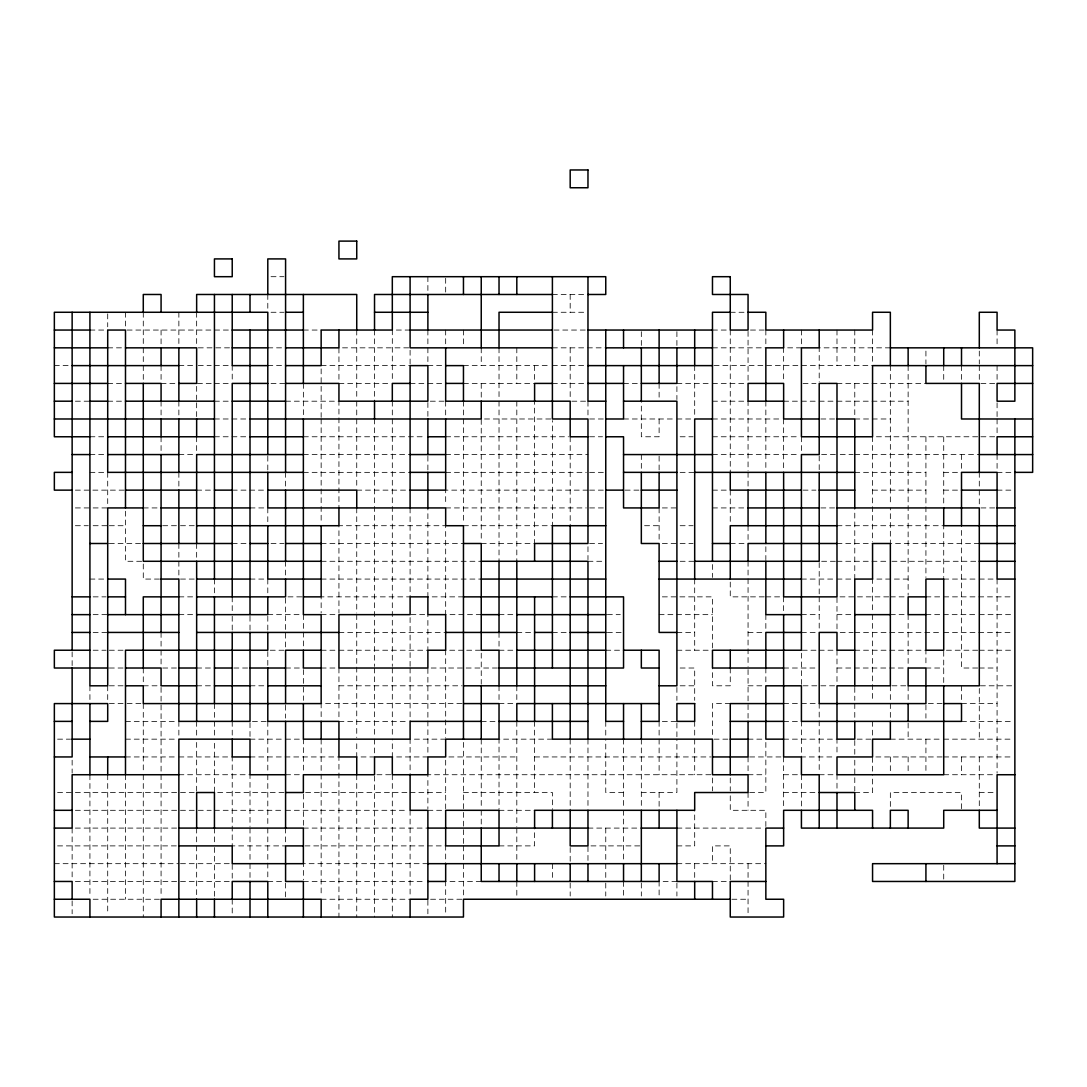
<?xml version="1.0" encoding="UTF-8"?>
<svg xmlns="http://www.w3.org/2000/svg" width="1087" height="1087" viewBox="0 0 1087 1087"><rect width="100%" height="100%" fill="white"/><g stroke="black" fill="none" stroke-linecap="round" stroke-linejoin="round"><path stroke-width="0.75" stroke-dasharray="5 3.75" d="M271.03 276.696L283.965 276.696M552.4 294.482L586.355 294.482M271.03 312.268L283.965 312.268M552.4 312.268L586.355 312.268M730.26 312.268L746.443 312.268M89.922 330.054L107.708 330.054M127.111 330.054L232.224 330.054M303.368 330.054L321.154 330.054M410.098 330.054L392.312 330.054L392.312 381.795M554.017 330.054L587.972 330.054M712.474 330.054L728.643 330.054M764.229 330.054L748.06 330.054L748.06 381.795M107.708 347.84L123.877 347.84M198.269 347.84L232.224 347.84M267.796 347.84L285.582 347.84M552.4 347.84L605.758 347.84M712.474 347.84L765.846 347.84M801.418 347.84L783.632 347.84L783.632 381.795M890.348 347.84L819.204 347.84L819.204 381.795M54.35 365.626L70.519 365.626M178.866 365.626L195.035 365.626M198.269 365.626L211.204 365.626M214.438 365.626L232.224 365.626L232.224 381.795M267.796 365.626L285.582 365.626M321.154 365.626L410.098 365.626M427.884 365.626L445.67 365.626M463.456 365.626L550.783 365.626M552.4 365.626L587.972 365.626M714.091 365.626L872.562 365.626M107.708 383.412L123.877 383.412M161.08 383.412L178.866 383.412M211.204 383.412L196.652 383.412L196.652 399.581M214.438 383.412L228.99 383.412M271.03 383.412L285.582 383.412M338.94 383.412L390.695 383.412M410.098 383.412L424.65 383.412M427.884 383.412L444.053 383.412M463.456 383.412L534.6 383.412M552.4 383.412L586.355 383.412M623.544 383.412L639.713 383.412M676.902 383.412L710.857 383.412M712.474 383.412L746.443 383.412M803.035 383.412L815.97 383.412M836.99 383.412L925.92 383.412M980.909 383.412L997.078 383.412M75.37 401.198L89.922 401.198M107.708 401.198L123.877 401.198M214.438 401.198L228.99 401.198M285.582 401.198L338.94 401.198L338.94 507.928M444.053 401.198L427.884 401.198L427.884 417.367M571.803 401.198L586.355 401.198M712.474 401.198L748.06 401.198L748.06 470.739M783.632 401.198L798.184 401.198M801.418 401.198L815.97 401.198M819.204 401.198L835.373 401.198M836.99 401.198L908.134 401.198M214.438 418.984L248.393 418.984M550.783 418.984L481.242 418.984L481.242 541.883M589.589 418.984L605.758 418.984M623.544 418.984L675.285 418.984M676.902 418.984L693.071 418.984M712.474 418.984L782.015 418.984M820.821 418.984L835.373 418.984M854.776 418.984L890.348 418.984M89.922 436.77L106.091 436.77M214.438 436.77L250.01 436.77M303.368 436.77L424.65 436.77M445.67 436.77L568.569 436.77M589.589 436.77L602.524 436.77M680.136 436.77L693.071 436.77M712.474 436.77L798.184 436.77M977.675 436.77L872.562 436.77L872.562 541.883M980.909 436.77L997.078 436.77M89.922 454.57L107.708 454.57M178.866 454.57L195.035 454.57M303.368 454.57L410.098 454.57M445.67 454.57L587.972 454.57M712.474 454.57L798.184 454.57M835.373 454.57L819.204 454.57L819.204 470.739M840.224 454.57L853.159 454.57M854.776 454.57L979.292 454.57M89.922 472.356L106.091 472.356M303.368 472.356L410.098 472.356M445.67 472.356L586.355 472.356M589.589 472.356L605.758 472.356M680.136 472.356L694.688 472.356M854.776 472.356L925.92 472.356M943.72 472.356L961.506 472.356M997.078 472.356L1014.864 472.356M75.37 490.142L125.494 490.142M196.652 490.142L211.204 490.142M232.224 490.142L266.179 490.142M356.74 490.142L410.098 490.142M587.972 490.142L445.67 490.142L445.67 504.694M589.589 490.142L605.758 490.142M625.161 490.142L641.33 490.142M712.474 490.142L728.643 490.142M803.035 490.142L815.97 490.142M872.562 490.142L925.92 490.142M943.72 490.142L961.506 490.142M997.078 490.142L1011.63 490.142M75.37 507.928L89.922 507.928M93.156 507.928L107.708 507.928M143.28 507.928L159.463 507.928M250.01 507.928L266.179 507.928M445.67 507.928L586.355 507.928M589.589 507.928L605.758 507.928M662.35 507.928L676.902 507.928M712.474 507.928L746.443 507.928M820.821 507.928L835.373 507.928M980.909 507.928L997.078 507.928M75.37 525.714L88.305 525.714M93.156 525.714L107.708 525.714M109.325 525.714L125.494 525.714M162.697 525.714L177.249 525.714M180.483 525.714L196.652 525.714M463.456 525.714L552.4 525.714L552.4 420.601M644.564 525.714L659.116 525.714M680.136 525.714L693.071 525.714M836.99 525.714L943.72 525.714L943.72 577.455M109.325 543.5L141.663 543.5M232.224 543.5L248.393 543.5M271.03 543.5L283.965 543.5M321.154 543.5L463.456 543.5M481.242 543.5L534.6 543.5L534.6 401.198M589.589 543.5L602.524 543.5M662.35 543.5L676.902 543.5M680.136 543.5L693.071 543.5M730.26 543.5L746.443 543.5M836.99 543.5L872.562 543.5M979.292 543.5L890.348 543.5L890.348 507.928M141.663 561.286L125.494 561.286L125.494 507.928M321.154 561.286L481.242 561.286M587.972 561.286L602.524 561.286M680.136 561.286L694.688 561.286M835.373 561.286L819.204 561.286L819.204 595.241M836.99 561.286L888.731 561.286M891.965 561.286L977.675 561.286M89.922 579.072L106.091 579.072M159.463 579.072L143.28 579.072L143.28 561.286M180.483 579.072L195.035 579.072M250.01 579.072L266.179 579.072M321.154 579.072L481.242 579.072M801.418 579.072L835.373 579.072M836.99 579.072L854.776 579.072L854.776 507.928M908.134 579.072L872.562 579.072L872.562 613.027M943.72 579.072L977.675 579.072M979.292 579.072L993.844 579.072M93.156 596.858L106.091 596.858M178.866 596.858L195.035 596.858M301.751 596.858L285.582 596.858L285.582 648.613M463.456 596.858L427.884 596.858L427.884 507.928M552.4 596.858L568.569 596.858M662.35 596.858L712.474 596.858L712.474 648.613M764.229 596.858L730.26 596.858L730.26 579.072M765.846 596.858L782.015 596.858M888.731 596.858L836.99 596.858L836.99 630.813M890.348 596.858L906.517 596.858M925.92 596.858L942.103 596.858M943.72 596.858L1011.63 596.858M93.156 614.644L107.708 614.644M178.866 614.644L195.035 614.644M267.796 614.644L301.751 614.644M321.154 614.644L337.323 614.644M424.65 614.644L410.098 614.644L410.098 666.399M481.242 614.644L445.67 614.644L445.67 525.714L338.94 525.714L338.94 613.027M499.028 614.644L515.197 614.644M607.375 614.644L620.31 614.644M659.116 614.644L712.474 614.644M801.418 614.644L819.204 614.644M836.99 614.644L853.159 614.644M890.348 614.644L906.517 614.644M925.92 614.644L977.675 614.644M979.292 614.644L1011.63 614.644M93.156 632.43L107.708 632.43M338.94 632.43L445.67 632.43M516.814 632.43L532.983 632.43M552.4 632.43L568.569 632.43M607.375 632.43L623.544 632.43M676.902 632.43L694.688 632.43M748.06 632.43L764.229 632.43M801.418 632.43L815.97 632.43M840.224 632.43L853.159 632.43M854.776 632.43L942.103 632.43M943.72 632.43L1011.63 632.43M93.156 650.23L106.091 650.23M109.325 650.23L125.494 650.23M283.965 650.23L267.796 650.23L267.796 666.399M321.154 650.23L337.323 650.23M338.94 650.23L427.884 650.23L427.884 614.644M463.456 650.23L445.67 650.23L445.67 737.543M466.69 650.23L481.242 650.23L481.242 684.185M499.028 650.23L515.197 650.23M605.758 650.23L620.31 650.23M676.902 650.23L710.857 650.23M815.97 650.23L801.418 650.23L801.418 685.802M819.204 650.23L835.373 650.23M854.776 650.23L925.92 650.23L925.92 666.399M977.675 650.23L943.72 650.23L943.72 684.185M979.292 650.23L1011.63 650.23M109.325 668.016L125.494 668.016M162.697 668.016L178.866 668.016M196.652 668.016L211.204 668.016M233.841 668.016L250.01 668.016M285.582 668.016L303.368 668.016M321.154 668.016L337.323 668.016M497.411 668.016L427.884 668.016L427.884 755.329M680.136 668.016L694.688 668.016L694.688 700.354M783.632 668.016L815.97 668.016M836.99 668.016L906.517 668.016M925.92 668.016L943.72 668.016M977.675 668.016L961.506 668.016L961.506 525.714M979.292 668.016L997.078 668.016M109.325 685.802L125.494 685.802M143.28 685.802L161.08 685.802M196.652 685.802L211.204 685.802M250.01 685.802L266.179 685.802M338.94 685.802L461.839 685.802M680.136 685.802L694.688 685.802M748.06 685.802L764.229 685.802M803.035 685.802L819.204 685.802M820.821 685.802L836.99 685.802M891.965 685.802L906.517 685.802M1011.63 685.802L979.292 685.802L979.292 739.16M109.325 703.588L125.494 703.588M127.111 703.588L141.663 703.588M461.839 703.588L321.154 703.588L321.154 718.14M499.028 703.588L515.197 703.588M730.26 703.588L712.474 703.588L712.474 737.543M783.632 703.588L798.184 703.588M801.418 703.588L819.204 703.588L819.204 773.115M942.103 703.588L925.92 703.588L925.92 718.14M961.506 703.588L997.078 703.588M125.494 721.374L177.249 721.374M266.179 721.374L250.01 721.374L250.01 737.543M338.94 721.374L406.864 721.374M481.242 721.374L497.411 721.374M662.35 721.374L676.902 721.374M783.632 721.374L801.418 721.374L801.418 756.946L835.373 756.946M961.506 721.374L1011.63 721.374M57.584 739.16L70.519 739.16M125.494 739.16L177.249 739.16M250.01 739.16L283.965 739.16M285.582 739.16L303.368 739.16L303.368 773.115M445.67 739.16L410.098 739.16L410.098 774.732M552.4 739.16L499.028 739.16L499.028 808.687M714.091 739.16L730.26 739.16M748.06 739.16L764.229 739.16M783.632 739.16L836.99 739.16L836.99 755.329M870.945 739.16L854.776 739.16L854.776 755.329M890.348 739.16L942.103 739.16M943.72 739.16L1011.63 739.16M125.494 756.946L177.249 756.946M178.866 756.946L232.224 756.946L232.224 845.89L285.582 845.89M250.01 756.946L338.94 756.946L338.94 917.034M427.884 756.946L392.312 756.946L392.312 739.16M448.904 756.946L516.814 756.946M534.6 756.946L710.857 756.946M749.677 756.946L782.015 756.946M942.103 756.946L872.562 756.946L872.562 773.115M943.72 756.946L1011.63 756.946M178.866 774.732L250.01 774.732L250.01 826.473M285.582 774.732L301.751 774.732M390.695 774.732L374.526 774.732L374.526 917.034M710.857 774.732L427.884 774.732L427.884 808.687M748.06 774.732L765.846 774.732M783.632 774.732L798.184 774.732M819.204 774.732L836.99 774.732L836.99 790.901M943.72 774.732L993.844 774.732M57.584 792.518L72.136 792.518M75.37 792.518L178.866 792.518M180.483 792.518L196.652 792.518L196.652 739.16M283.965 792.518L214.438 792.518L214.438 739.16M406.864 792.518L303.368 792.518L303.368 826.473M410.098 792.518L445.67 792.518M463.456 792.518L552.4 792.518L552.4 808.687M623.544 792.518L605.758 792.518L605.758 739.16M641.33 792.518L676.902 792.518L676.902 739.16M749.677 792.518L765.846 792.518L765.846 739.16M783.632 792.518L819.204 792.518M854.776 792.518L872.562 792.518L872.562 774.732M979.292 792.518L993.844 792.518M75.37 810.304L178.866 810.304M180.483 810.304L196.652 810.304M198.269 810.304L211.204 810.304M214.438 810.304L283.965 810.304M285.582 810.304L406.864 810.304M427.884 810.304L444.053 810.304M499.028 810.304L534.6 810.304M75.37 828.09L178.866 828.09M303.368 828.09L427.884 828.09M587.972 828.09L641.33 828.09M676.902 828.09L764.229 828.09M57.584 845.89L178.866 845.89M304.985 845.89L445.67 845.89L445.67 863.676M499.028 845.89L534.6 845.89L534.6 828.09M639.713 845.89L587.972 845.89L587.972 863.676M676.902 845.89L694.688 845.89L694.688 810.304M54.35 863.676L178.866 863.676M180.483 863.676L232.224 863.676L232.224 879.845M427.884 863.676L303.368 863.676L303.368 879.845M676.902 863.676L765.846 863.676M75.37 881.462L178.866 881.462M180.483 881.462L232.224 881.462M267.796 881.462L285.582 881.462M303.368 881.462L424.65 881.462M481.242 881.462L445.67 881.462L445.67 913.8M676.902 881.462L659.116 881.462L659.116 896.014M712.474 881.462L730.26 881.462M93.156 899.248L161.08 899.248M321.154 899.248L410.098 899.248M461.839 899.248L427.884 899.248L427.884 913.8M731.877 899.248L748.06 899.248M997.078 330.054L997.078 346.223M997.078 365.626L997.078 381.795M997.078 402.815L997.078 417.367M997.078 418.984L997.078 435.153M997.078 454.57L997.078 470.739M997.078 579.072L997.078 773.115M979.292 351.074L979.292 364.009M979.292 365.626L979.292 381.795M979.292 472.356L979.292 488.525M979.292 490.142L979.292 504.694M979.292 756.946L979.292 808.687M961.506 365.626L961.506 381.795M961.506 454.57L961.506 470.739M961.506 685.802L961.506 700.354M961.506 756.946L961.506 774.732M961.506 808.687L961.506 792.518L890.348 792.518L890.348 808.687M943.72 365.626L943.72 381.795M943.72 436.77L943.72 504.694M943.72 865.293L943.72 879.845M925.92 351.074L925.92 364.009M925.92 436.77L925.92 577.455M925.92 739.16L925.92 773.115M908.134 365.626L908.134 595.241M908.134 614.644L908.134 668.016M908.134 685.802L908.134 700.354M908.134 722.991L908.134 739.16M908.134 756.946L908.134 773.115M890.348 365.626L890.348 504.694M890.348 685.802L890.348 700.354M890.348 703.588L890.348 718.14M890.348 756.946L890.348 773.115M872.562 330.054L872.562 364.009M872.562 614.644L872.562 700.354M872.562 721.374L872.562 737.543M854.776 330.054L854.776 365.626M854.776 383.412L854.776 417.367M854.776 687.419L854.776 700.354M854.776 703.588L854.776 718.14M854.776 760.18L854.776 790.901M836.99 330.054L836.99 365.626M836.99 650.23L836.99 684.185M819.204 596.858L819.204 630.813M801.418 330.054L801.418 346.223M801.418 436.77L801.418 452.953M801.418 774.732L801.418 808.687M783.632 418.984L783.632 470.739M783.632 596.858L783.632 613.027M783.632 756.946L783.632 808.687M765.846 330.054L765.846 346.223M765.846 401.198L765.846 470.739M765.846 546.734L765.846 559.669M765.846 614.644L765.846 630.813M765.846 668.016L765.846 684.185M765.846 826.473L765.846 810.304L730.26 810.304L730.26 792.518M748.06 472.356L748.06 488.525M748.06 525.714L748.06 541.883M748.06 561.286L748.06 666.399M748.06 669.633L748.06 718.14M748.06 756.946L748.06 773.115M748.06 792.518L748.06 810.304M748.06 863.676L748.06 879.845M748.06 881.462L748.06 913.8M730.26 330.054L730.26 472.356M730.26 490.142L730.26 522.48M730.26 668.016L730.26 685.802L712.474 685.802L712.474 668.016M730.26 777.966L730.26 790.901M730.26 879.845L730.26 845.89L712.474 845.89L712.474 863.676M712.474 564.52L712.474 577.455M712.474 777.966L712.474 790.901M694.688 365.626L694.688 417.367M694.688 579.072L694.688 650.23M694.688 721.374L694.688 737.543M694.688 739.16L694.688 774.732M694.688 863.676L694.688 879.845M676.902 331.671L676.902 346.223M676.902 386.646L676.902 399.581M676.902 687.419L676.902 700.354M676.902 722.991L676.902 737.543M676.902 883.079L676.902 896.014M659.116 383.412L659.116 399.581M659.116 418.984L659.116 436.77L641.33 436.77L641.33 401.198M659.116 456.187L659.116 470.739M659.116 507.928L659.116 541.883M659.116 721.374L659.116 737.543M659.116 739.16L659.116 774.732M659.116 792.518L659.116 808.687M641.33 331.671L641.33 346.223M641.33 454.57L641.33 470.739M641.33 739.16L641.33 808.687M641.33 883.079L641.33 896.014M623.544 739.16L623.544 808.687M623.544 810.304L623.544 862.059M623.544 881.462L623.544 896.014M605.758 721.374L605.758 737.543M605.758 828.09L605.758 862.059M605.758 863.676L605.758 879.845M605.758 883.079L605.758 896.014M587.972 401.198L587.972 417.367M587.972 546.734L587.972 559.669M587.972 739.16L587.972 808.687M570.186 294.482L570.186 312.268M570.186 347.84L570.186 399.581M570.186 436.77L570.186 525.714M570.186 739.16L570.186 810.304M570.186 847.507L570.186 862.059M570.186 883.079L570.186 896.014M552.4 863.676L552.4 879.845M534.6 365.626L534.6 381.795M534.6 721.374L534.6 792.518M516.814 347.84L516.814 383.412M516.814 401.198L516.814 561.286M516.814 685.802L516.814 700.354M516.814 721.374L516.814 826.473M516.814 828.09L516.814 862.059M516.814 881.462L516.814 896.014M499.028 347.84L499.028 399.581M499.028 401.198L499.028 561.286M499.028 632.43L499.028 648.613M499.028 685.802L499.028 700.354M481.242 347.84L481.242 365.626M481.242 383.412L481.242 399.581M481.242 739.16L481.242 808.687M481.242 810.304L481.242 826.473M463.456 330.054L463.456 346.223M463.456 401.198L463.456 417.367M463.456 418.984L463.456 522.48M463.456 742.394L463.456 826.473M463.456 829.707L463.456 844.273M463.456 845.89L463.456 862.059M463.456 863.676L463.456 896.014M445.67 278.313L445.67 292.865M445.67 330.054L445.67 346.223M445.67 401.198L445.67 417.367M445.67 760.18L445.67 808.687M427.884 276.696L427.884 292.865M427.884 330.054L427.884 346.223M427.884 347.84L427.884 364.009M427.884 456.187L427.884 470.739M410.098 364.009L410.098 347.84L338.94 347.84L338.94 381.795M410.098 507.928L410.098 596.858L321.154 596.858L321.154 613.027M410.098 668.016L410.098 721.374M410.098 810.304L410.098 896.014M392.312 401.198L392.312 417.367M392.312 418.984L392.312 666.399M392.312 668.016L392.312 737.543M392.312 774.732L392.312 917.034M374.526 330.054L374.526 401.198M374.526 418.984L374.526 666.399M374.526 668.016L374.526 737.543M374.526 739.16L374.526 756.946L356.74 756.946L356.74 742.394M356.74 330.054L356.74 399.581M356.74 401.198L356.74 417.367M356.74 418.984L356.74 488.525M356.74 507.928L356.74 613.027M356.74 614.644L356.74 737.543M356.74 774.732L356.74 917.034M338.94 668.016L338.94 718.14M321.154 368.86L321.154 417.367M321.154 418.984L321.154 522.48M321.154 739.16L321.154 896.014M303.368 383.412L303.368 417.367M303.368 614.644L303.368 648.613M303.368 669.633L303.368 700.354M285.582 472.356L285.582 488.525M285.582 561.286L285.582 577.455M285.582 705.205L285.582 718.14M285.582 828.09L285.582 844.273M285.582 883.079L285.582 899.248M267.796 294.482L267.796 309.034M267.796 456.187L267.796 470.739M267.796 507.928L267.796 525.714M267.796 579.072L267.796 595.241M267.796 616.261L267.796 632.43M267.796 721.374L267.796 773.115M267.796 774.732L267.796 826.473M267.796 828.09L267.796 879.845M250.01 616.261L250.01 630.813M250.01 828.09L250.01 862.059M250.01 863.676L250.01 879.845M232.224 596.858L232.224 613.027M232.224 616.261L232.224 632.43M232.224 721.374L232.224 737.543M232.224 899.248L232.224 913.8M214.438 579.072L214.438 595.241M214.438 703.588L214.438 718.14M214.438 721.374L214.438 737.543M214.438 828.09L214.438 844.273M214.438 847.507L214.438 899.248M196.652 312.268L196.652 344.606M196.652 402.815L196.652 417.367M196.652 436.77L196.652 452.953M196.652 543.5L196.652 559.669M196.652 721.374L196.652 737.543M196.652 828.09L196.652 844.273M196.652 845.89L196.652 899.248M178.866 312.268L178.866 344.606M178.866 401.198L178.866 417.367M178.866 472.356L178.866 488.525M178.866 543.5L178.866 559.669M178.866 561.286L178.866 579.072M178.866 721.374L178.866 737.543M161.08 330.054L161.08 344.606M161.08 365.626L161.08 381.795M161.08 401.198L161.08 417.367M161.08 436.77L161.08 452.953M161.08 632.43L161.08 648.613M161.08 650.23L161.08 666.399M161.08 687.419L161.08 773.115M161.08 774.732L161.08 896.014M143.28 312.268L143.28 344.606M143.28 347.84L143.28 364.009M143.28 365.626L143.28 383.412M143.28 668.016L143.28 684.185M143.28 703.588L143.28 773.115M143.28 774.732L143.28 917.034M125.494 312.268L125.494 326.82M125.494 774.732L125.494 899.248M107.708 313.885L107.708 326.82M107.708 472.356L107.708 504.694M107.708 685.802L107.708 700.354M107.708 774.732L107.708 913.8M89.922 685.802L89.922 700.354M89.922 774.732L89.922 896.014M72.136 651.847L72.136 666.399M72.136 760.18L72.136 773.115M72.136 828.09L72.136 879.845M72.136 900.865L72.136 913.8"/><path stroke-width="1.5" d="M552.4 294.482L374.526 294.482L374.526 330.054M587.972 294.482L605.758 294.482L605.758 276.696L392.312 276.696L392.312 330.054L321.154 330.054L321.154 365.626L285.582 365.626M285.582 312.268L303.368 312.268M374.526 312.268L427.884 312.268M552.4 312.268L499.028 312.268L499.028 347.84M730.26 312.268L712.474 312.268L712.474 561.286M748.06 312.268L765.846 312.268L765.846 330.054L872.562 330.054L872.562 312.268L890.348 312.268L890.348 365.626M54.35 330.054L89.922 330.054M232.224 330.054L303.368 330.054M410.098 330.054L552.4 330.054M587.972 330.054L712.474 330.054M54.35 347.84L107.708 347.84M125.494 347.84L196.652 347.84L196.652 383.412L178.866 383.412M232.224 347.84L267.796 347.84M285.582 347.84L338.94 347.84L338.94 330.054M552.4 347.84L410.098 347.84L410.098 276.696M605.758 347.84L712.474 347.84M890.348 347.84L1032.65 347.84L1032.65 472.356L1014.864 472.356M72.136 365.626L178.866 365.626M267.796 365.626L232.224 365.626L232.224 294.482M445.67 365.626L463.456 365.626L463.456 401.198M587.972 365.626L712.474 365.626M1032.65 365.626L872.562 365.626L872.562 436.77L801.418 436.77L801.418 347.84L819.204 347.84L819.204 330.054M54.35 383.412L107.708 383.412M125.494 383.412L161.08 383.412L161.08 401.198M267.796 383.412L232.224 383.412L232.224 596.858M285.582 383.412L338.94 383.412L338.94 401.198L427.884 401.198L427.884 365.626L410.098 365.626L410.098 507.928M410.098 383.412L392.312 383.412L392.312 401.198M445.67 383.412L463.456 383.412M552.4 383.412L534.6 383.412L534.6 401.198M587.972 383.412L623.544 383.412M641.33 383.412L676.902 383.412L676.902 347.84M1032.65 383.412L997.078 383.412L997.078 401.198L1014.864 401.198L1014.864 330.054L997.078 330.054L997.078 312.268L979.292 312.268L979.292 347.84M54.35 401.198L72.136 401.198M89.922 401.198L107.708 401.198M125.494 401.198L214.438 401.198M232.224 401.198L285.582 401.198M605.758 401.198L587.972 401.198L587.972 276.696M623.544 401.198L676.902 401.198L676.902 685.802L659.116 685.802M783.632 401.198L748.06 401.198L748.06 383.412L783.632 383.412L783.632 418.984L819.204 418.984M54.35 418.984L214.438 418.984M250.01 418.984L481.242 418.984L481.242 401.198M605.758 418.984L623.544 418.984L623.544 365.626M712.474 418.984L694.688 418.984L694.688 579.072M836.99 418.984L854.776 418.984L854.776 507.928M1032.65 418.984L961.506 418.984L961.506 383.412M89.922 436.77L54.35 436.77L54.35 312.268L267.796 312.268L267.796 454.57M107.708 436.77L214.438 436.77M250.01 436.77L303.368 436.77M427.884 436.77L445.67 436.77M587.972 436.77L570.186 436.77L570.186 401.198L445.67 401.198L445.67 347.84M605.758 436.77L623.544 436.77L623.544 507.928L659.116 507.928L659.116 472.356M1032.65 436.77L997.078 436.77L997.078 454.57M72.136 454.57L89.922 454.57M107.708 454.57L178.866 454.57M303.368 454.57L196.652 454.57L196.652 543.5M410.098 454.57L445.67 454.57M623.544 454.57L712.474 454.57M979.292 454.57L1032.65 454.57M72.136 472.356L54.35 472.356L54.35 490.142L72.136 490.142M303.368 472.356L107.708 472.356L107.708 330.054L125.494 330.054L125.494 507.928M410.098 472.356L445.67 472.356M623.544 472.356L676.902 472.356M694.688 472.356L854.776 472.356M125.494 490.142L196.652 490.142M214.438 490.142L232.224 490.142M267.796 490.142L356.74 490.142L356.74 507.928M410.098 490.142L445.67 490.142L445.67 418.984M605.758 490.142L623.544 490.142M641.33 490.142L676.902 490.142M801.418 490.142L730.26 490.142L730.26 472.356M819.204 490.142L854.776 490.142M961.506 490.142L997.078 490.142M143.28 507.928L107.708 507.928L107.708 685.802L89.922 685.802L89.922 312.268M161.08 507.928L250.01 507.928M748.06 507.928L819.204 507.928M836.99 507.928L979.292 507.928L979.292 685.802L908.134 685.802L908.134 668.016L925.92 668.016L925.92 703.588L819.204 703.588L819.204 632.43L836.99 632.43L836.99 650.23L854.776 650.23M997.078 507.928L1014.864 507.928M143.28 525.714L161.08 525.714M196.652 525.714L338.94 525.714L338.94 507.928M605.758 525.714L552.4 525.714L552.4 668.016M836.99 525.714L730.26 525.714L730.26 579.072M1014.864 525.714L943.72 525.714L943.72 507.928M89.922 543.5L107.708 543.5M143.28 543.5L232.224 543.5M250.01 543.5L267.796 543.5M285.582 543.5L321.154 543.5M463.456 543.5L481.242 543.5L481.242 650.23L499.028 650.23L499.028 685.802M712.474 543.5L730.26 543.5M836.99 543.5L748.06 543.5L748.06 561.286M979.292 543.5L1014.864 543.5M321.154 561.286L143.28 561.286L143.28 383.412M481.242 561.286L587.972 561.286L587.972 739.16M659.116 561.286L676.902 561.286M694.688 561.286L819.204 561.286L819.204 472.356M979.292 561.286L1014.864 561.286M107.708 579.072L125.494 579.072L125.494 614.644M161.08 579.072L178.866 579.072L178.866 721.374L250.01 721.374L250.01 632.43M196.652 579.072L250.01 579.072M321.154 579.072L267.796 579.072L267.796 525.714M481.242 579.072L605.758 579.072M659.116 579.072L801.418 579.072M1014.864 579.072L997.078 579.072L997.078 472.356L961.506 472.356L961.506 525.714M72.136 596.858L89.922 596.858M107.708 596.858L125.494 596.858M178.866 596.858L143.28 596.858L143.28 668.016M196.652 596.858L285.582 596.858L285.582 579.072M303.368 596.858L321.154 596.858L321.154 525.714M463.456 596.858L552.4 596.858M570.186 596.858L623.544 596.858L623.544 668.016L499.028 668.016M925.92 596.858L908.134 596.858L908.134 614.644L925.92 614.644M72.136 614.644L89.922 614.644M107.708 614.644L178.866 614.644M196.652 614.644L267.796 614.644L267.796 596.858M481.242 614.644L499.028 614.644M516.814 614.644L605.758 614.644M801.418 614.644L765.846 614.644L765.846 561.286M854.776 614.644L890.348 614.644M72.136 632.43L89.922 632.43M107.708 632.43L178.866 632.43M196.652 632.43L338.94 632.43M445.67 632.43L516.814 632.43M534.6 632.43L552.4 632.43M570.186 632.43L605.758 632.43M676.902 632.43L659.116 632.43L659.116 543.5L641.33 543.5L641.33 472.356M801.418 632.43L765.846 632.43L765.846 668.016M89.922 650.23L54.35 650.23L54.35 668.016L107.708 668.016M321.154 650.23L285.582 650.23L285.582 703.588M516.814 650.23L605.758 650.23M623.544 650.23L659.116 650.23L659.116 721.374L641.33 721.374M125.494 668.016L161.08 668.016L161.08 685.802L196.652 685.802M178.866 668.016L196.652 668.016M214.438 668.016L232.224 668.016M250.01 668.016L285.582 668.016M321.154 668.016L303.368 668.016L303.368 650.23M659.116 668.016L641.33 668.016L641.33 650.23M783.632 668.016L712.474 668.016L712.474 650.23L801.418 650.23L801.418 454.57L819.204 454.57L819.204 383.412L836.99 383.412L836.99 596.858L783.632 596.858L783.632 472.356M125.494 685.802L143.28 685.802L143.28 703.588L321.154 703.588L321.154 614.644L303.368 614.644L303.368 418.984M214.438 685.802L250.01 685.802M267.796 685.802L321.154 685.802M463.456 685.802L605.758 685.802M463.456 703.588L499.028 703.588L499.028 739.16L445.67 739.16L445.67 756.946L427.884 756.946L427.884 774.732L392.312 774.732L392.312 756.946L374.526 756.946L374.526 774.732L303.368 774.732L303.368 792.518L285.582 792.518M659.116 703.588L516.814 703.588L516.814 721.374M783.632 703.588L730.26 703.588L730.26 774.732M943.72 703.588L961.506 703.588L961.506 721.374L801.418 721.374L801.418 685.802L765.846 685.802L765.846 739.16L783.632 739.16M54.35 721.374L72.136 721.374M89.922 721.374L107.708 721.374L107.708 703.588L54.35 703.588L54.35 917.034L463.456 917.034L463.456 899.248L730.26 899.248M481.242 721.374L410.098 721.374L410.098 739.16L303.368 739.16L303.368 703.588M499.028 721.374L587.972 721.374M623.544 721.374L605.758 721.374L605.758 330.054M730.26 721.374L783.632 721.374M72.136 739.16L89.922 739.16M730.26 739.16L748.06 739.16M54.35 756.946L72.136 756.946L72.136 668.016M89.922 756.946L125.494 756.946M250.01 756.946L232.224 756.946L232.224 739.16M712.474 756.946L748.06 756.946L748.06 721.374M178.866 774.732L72.136 774.732L72.136 828.09L54.35 828.09M285.582 774.732L250.01 774.732L250.01 739.16L178.866 739.16L178.866 917.034M1014.864 774.732L997.078 774.732L997.078 863.676M819.204 792.518L854.776 792.518L854.776 810.304M54.35 810.304L72.136 810.304M997.078 810.304L943.72 810.304L943.72 828.09L801.418 828.09L801.418 810.304M178.866 828.09L303.368 828.09L303.368 863.676L232.224 863.676L232.224 845.89L178.866 845.89M427.884 828.09L587.972 828.09M641.33 828.09L676.902 828.09M783.632 828.09L765.846 828.09L765.846 899.248L783.632 899.248L783.632 917.034L730.26 917.034L730.26 881.462L765.846 881.462M1014.864 828.09L979.292 828.09L979.292 810.304M303.368 845.89L285.582 845.89L285.582 881.462L303.368 881.462L303.368 917.034M765.846 845.89L783.632 845.89L783.632 810.304L872.562 810.304L872.562 828.09M997.078 845.89L1014.864 845.89M427.884 863.676L676.902 863.676M1014.864 863.676L872.562 863.676L872.562 881.462L1014.864 881.462L1014.864 418.984M54.35 881.462L72.136 881.462L72.136 899.248M427.884 881.462L445.67 881.462L445.67 863.676M54.35 899.248L89.922 899.248L89.922 917.034M979.292 472.356L979.292 383.412L925.92 383.412L925.92 365.626M961.506 347.84L961.506 365.626M943.72 347.84L943.72 365.626M943.72 685.802L943.72 774.732L836.99 774.732L836.99 756.946L872.562 756.946L872.562 739.16L890.348 739.16L890.348 721.374M925.92 863.676L925.92 881.462M908.134 347.84L908.134 365.626M908.134 703.588L908.134 721.374M908.134 828.09L908.134 810.304L890.348 810.304L890.348 828.09M854.776 685.802L854.776 579.072L872.562 579.072L872.562 543.5L890.348 543.5L890.348 685.802L836.99 685.802L836.99 739.16L854.776 739.16L854.776 721.374M836.99 792.518L836.99 828.09M819.204 828.09L819.204 774.732L801.418 774.732L801.418 756.946L783.632 756.946L783.632 614.644M783.632 330.054L783.632 347.84L765.846 347.84L765.846 401.198M765.846 472.356L765.846 543.5M748.06 490.142L748.06 525.714M730.26 650.23L730.26 668.016M712.474 899.248L712.474 881.462L676.902 881.462L676.902 810.304M694.688 330.054L694.688 365.626M694.688 881.462L694.688 899.248M659.116 330.054L659.116 383.412M659.116 810.304L659.116 828.09M659.116 863.676L659.116 881.462L481.242 881.462L481.242 828.09M641.33 347.84L641.33 401.198M641.33 703.588L641.33 739.16M641.33 810.304L641.33 881.462M623.544 330.054L623.544 347.84M623.544 703.588L623.544 739.16M623.544 863.676L623.544 881.462M587.972 810.304L587.972 845.89L570.186 845.89L570.186 810.304M587.972 863.676L587.972 881.462M570.186 525.714L570.186 739.16M570.186 863.676L570.186 881.462M552.4 276.696L552.4 418.984L587.972 418.984L587.972 543.5L534.6 543.5L534.6 561.286M552.4 703.588L552.4 739.16L712.474 739.16L712.474 774.732L748.06 774.732L748.06 792.518L694.688 792.518L694.688 810.304L534.6 810.304L534.6 828.09M552.4 810.304L552.4 828.09M534.6 596.858L534.6 721.374M534.6 863.676L534.6 881.462M516.814 276.696L516.814 294.482M516.814 561.286L516.814 685.802M516.814 863.676L516.814 881.462M499.028 276.696L499.028 294.482M499.028 561.286L499.028 632.43M499.028 863.676L499.028 881.462M481.242 276.696L481.242 347.84M481.242 685.802L481.242 739.16M463.456 276.696L463.456 294.482M463.456 739.16L463.456 525.714L445.67 525.714L445.67 507.928L267.796 507.928L267.796 472.356M427.884 294.482L427.884 330.054M427.884 418.984L427.884 454.57M427.884 472.356L427.884 507.928M410.098 774.732L410.098 810.304L427.884 810.304L427.884 899.248L410.098 899.248L410.098 917.034M374.526 401.198L374.526 418.984M356.74 330.054L356.74 294.482L196.652 294.482L196.652 312.268M356.74 774.732L356.74 756.946L338.94 756.946L338.94 721.374L267.796 721.374L267.796 668.016M321.154 721.374L321.154 739.16M321.154 917.034L321.154 899.248L161.08 899.248L161.08 917.034M303.368 294.482L303.368 383.412M285.582 472.356L285.582 258.91L267.796 258.91L267.796 294.482M285.582 490.142L285.582 561.286M285.582 721.374L285.582 828.09M267.796 632.43L267.796 650.23L125.494 650.23L125.494 774.732M267.796 917.034L267.796 881.462L232.224 881.462L232.224 899.248M250.01 294.482L250.01 312.268M250.01 330.054L250.01 614.644M250.01 881.462L250.01 917.034M232.224 632.43L232.224 721.374M214.438 294.482L214.438 579.072M214.438 596.858L214.438 703.588M214.438 828.09L214.438 792.518L196.652 792.518L196.652 828.09M214.438 899.248L214.438 917.034M196.652 418.984L196.652 436.77M196.652 561.286L196.652 721.374M196.652 899.248L196.652 917.034M178.866 347.84L178.866 401.198M178.866 418.984L178.866 472.356M178.866 490.142L178.866 543.5M161.08 312.268L161.08 294.482L143.28 294.482L143.28 312.268M161.08 347.84L161.08 365.626M161.08 418.984L161.08 436.77M161.08 454.57L161.08 632.43M107.708 756.946L107.708 774.732M89.922 703.588L89.922 774.732M72.136 312.268L72.136 650.23M587.972 169.966L570.186 169.966L570.186 187.752L587.972 187.752L587.972 169.966M356.74 241.11L338.94 241.11L338.94 258.91L356.74 258.91L356.74 241.11M232.224 258.91L214.438 258.91L214.438 276.696L232.224 276.696L232.224 258.91M730.26 276.696L712.474 276.696L712.474 294.482L748.06 294.482L748.06 330.054L730.26 330.054L730.26 276.696M943.72 579.072L925.92 579.072L925.92 650.23L943.72 650.23L943.72 579.072M427.884 596.858L410.098 596.858L410.098 614.644L338.94 614.644L338.94 668.016L427.884 668.016L427.884 650.23L445.67 650.23L445.67 614.644L427.884 614.644L427.884 596.858M694.688 703.588L676.902 703.588L676.902 721.374L694.688 721.374L694.688 703.588M499.028 810.304L445.67 810.304L445.67 845.89L499.028 845.89L499.028 810.304"/></g></svg>
